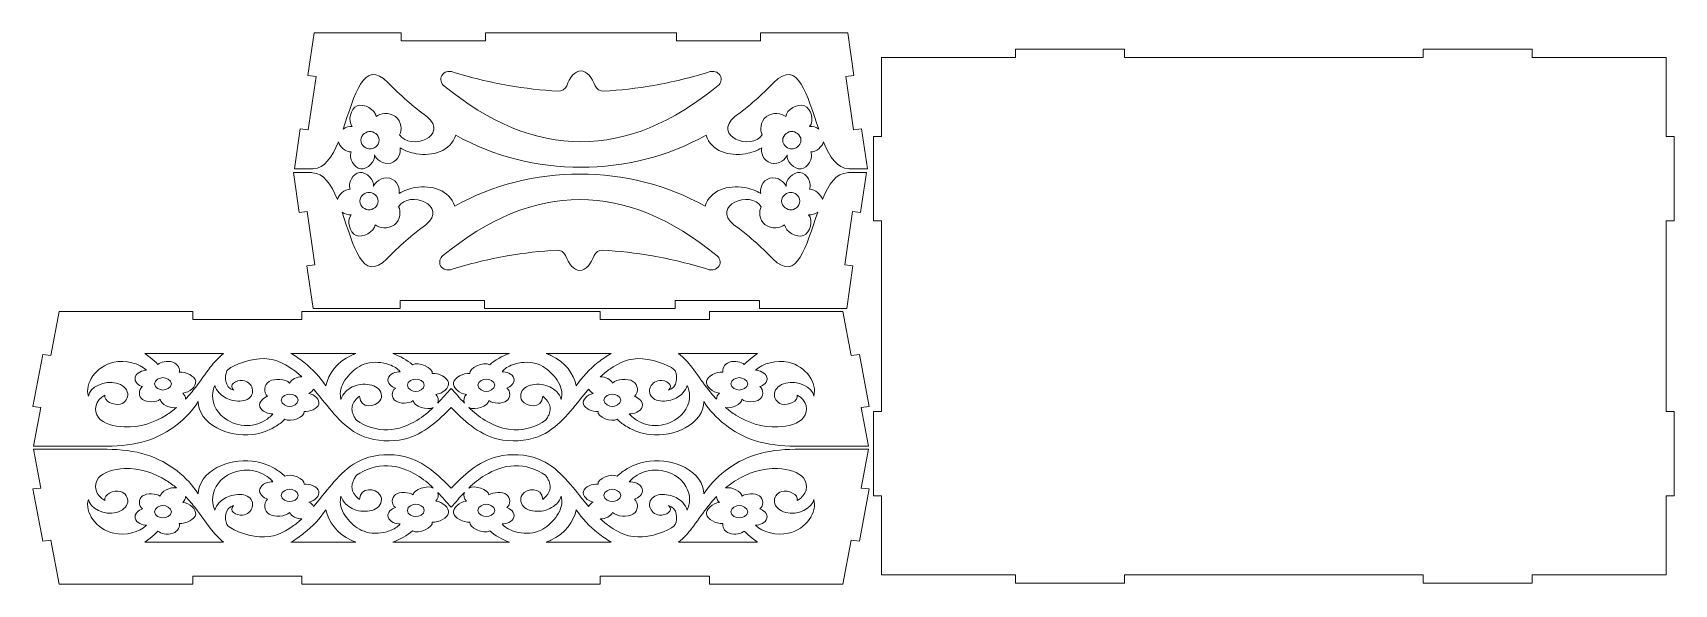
# Model space of a CAD drawing. Header units: millimetres. Extents: x 203 to 818, y 120 to 326.
import ezdxf

# ---------------------------------------------------------------- set-up
doc = ezdxf.new("R2010")
doc.units = ezdxf.units.MM

msp = doc.modelspace()

# ---------------------------------------------------------------- linework, layer by layer
at = {"color": 3, "linetype": 'Continuous', "lineweight": 15}
for p, q in [((244.95, 205.98), (274.45, 205.98)), ((299.73, 205.98), (324.05, 205.98)), ((337.88, 205.98), (381.61, 205.98)), ((395.45, 205.98), (419.77, 205.98)), ((445.05, 205.98), (474.55, 205.98)), ((244.95, 135.34), (274.45, 135.34)), ((299.73, 135.34), (324.05, 135.34)), ((337.88, 135.34), (381.61, 135.34)), ((395.45, 135.34), (419.77, 135.34)), ((445.05, 135.34), (474.55, 135.34))]:
    msp.add_line(p, q, dxfattribs=at)
at = {"color": 7, "linetype": 'Continuous', "lineweight": 15}
for points in [[(509.28, 275.25), (515.82, 275.25), (513.64, 290.23), (510.61, 289.83), (507.71, 309.8), (510.74, 310.2), (508.42, 326.16), (475.76, 326.16), (475.76, 323.14), (444.19, 323.14), (444.19, 326.16), (372.65, 326.16), (372.65, 323.14), (341.07, 323.14), (341.07, 326.16), (308.42, 326.16), (306.1, 310.2), (309.13, 309.8), (306.23, 289.83), (303.2, 290.23), (301.02, 275.25), (307.56, 275.25)], [(508.88, 273.77), (515.42, 273.77), (513.25, 258.79), (510.22, 259.2), (507.32, 239.22), (510.35, 238.82), (508.03, 222.86), (475.37, 222.86), (475.37, 225.89), (443.79, 225.89), (443.79, 222.86), (372.26, 222.86), (372.26, 225.89), (340.68, 225.89), (340.68, 222.86), (308.03, 222.86), (305.71, 238.82), (308.74, 239.22), (305.84, 259.2), (302.81, 258.79), (300.63, 273.77), (307.17, 273.77)], [(230.02, 171.22), (203.28, 171.22), (206.04, 185.78), (202.99, 186.09), (206.69, 205.63), (209.74, 205.31), (212.86, 221.76), (262.9, 221.76), (262.9, 218.76), (303.81, 218.76), (303.81, 221.76), (415.69, 221.76), (415.69, 218.76), (456.59, 218.76), (456.59, 221.76), (506.64, 221.76), (509.75, 205.31), (512.81, 205.63), (516.51, 186.09), (513.46, 185.78), (516.22, 171.22), (489.48, 171.22)], [(489.48, 170.1), (516.22, 170.1), (513.46, 155.54), (516.51, 155.23), (512.81, 135.7), (509.75, 136.01), (506.64, 119.56), (456.59, 119.56), (456.59, 122.56), (415.69, 122.56), (415.69, 119.56), (303.81, 119.56), (303.81, 122.56), (262.9, 122.56), (262.9, 119.56), (212.86, 119.56), (209.74, 136.01), (206.69, 135.7), (202.99, 155.23), (206.04, 155.54), (203.28, 170.1), (230.02, 170.1)]]:
    msp.add_lwpolyline(points, dxfattribs=at)
msp.add_lwpolyline([(571.3, 320.02), (571.3, 316.96), (521.1, 316.96), (521.1, 287.33), (518.11, 287.33), (518.11, 255.76), (521.1, 255.76), (521.1, 184.22), (518.11, 184.22), (518.11, 152.64), (521.1, 152.64), (521.1, 123.02), (571.3, 123.02), (571.3, 119.96), (612.21, 119.96), (612.21, 123.02), (724.08, 123.02), (724.08, 119.96), (764.99, 119.96), (764.99, 123.02), (815.2, 123.02), (815.2, 152.64), (818.19, 152.64), (818.19, 184.22), (815.2, 184.22), (815.2, 255.76), (818.19, 255.76), (818.19, 287.33), (815.2, 287.33), (815.2, 316.96), (764.99, 316.96), (764.99, 320.02), (724.08, 320.02), (724.08, 316.96), (612.21, 316.96), (612.21, 320.02)], close=True, dxfattribs=at)
at = {"color": 3, "linetype": 'Continuous', "lineweight": 15}
for points, degree in [([(336.08, 307.52), (326.94, 316.88), (323.57, 302.5), (319.29, 290.06)], 3), ([(497.55, 290.06), (493.27, 302.5), (489.9, 316.88), (480.76, 307.52)], 3), ([(350.68, 294.81), (345.56, 298.56), (340.66, 302.82), (336.08, 307.52)], 3), ([(356.94, 306.44), (374.1, 292.37), (408.42, 278.3), (442.74, 292.37), (459.9, 306.44)], 3), ([(403.08, 306.35), (402.68, 305.19), (401.19, 304.22), (399.91, 304.29)], 3), ([(416.93, 304.29), (415.65, 304.22), (414.16, 305.19), (413.75, 306.35)], 3), ([(480.76, 307.52), (476.18, 302.82), (471.28, 298.56), (466.16, 294.81)], 3), ([(319.29, 290.06), (320.22, 290.77), (321.5, 291.17), (322.69, 291.11)], 3), ([(340.48, 288), (344.3, 281.72), (359.44, 287.44), (350.68, 294.81)], 3), ([(466.16, 294.81), (457.39, 287.44), (472.54, 281.72), (476.36, 288)], 3), ([(494.15, 291.11), (495.34, 291.17), (496.62, 290.77), (497.55, 290.06)], 3), ([(340.09, 261.02), (343.91, 267.31), (359.05, 261.58), (350.28, 254.21)], 3), ([(465.77, 254.21), (457, 261.58), (472.15, 267.31), (475.97, 261.02)], 3), ([(335.69, 241.51), (326.54, 232.14), (323.17, 246.53), (318.9, 258.97)], 3), ([(318.9, 258.97), (319.82, 258.25), (321.11, 257.85), (322.3, 257.91)], 3), ([(356.55, 242.58), (373.71, 256.65), (408.03, 270.73), (442.35, 256.65), (459.51, 242.58)], 3), ([(497.16, 258.97), (492.88, 246.53), (489.51, 232.14), (480.37, 241.51)], 3), ([(493.76, 257.91), (494.95, 257.85), (496.23, 258.25), (497.16, 258.97)], 3), ([(350.28, 254.21), (345.17, 250.46), (340.27, 246.2), (335.69, 241.51)], 3), ([(480.37, 241.51), (475.79, 246.2), (470.89, 250.46), (465.77, 254.21)], 3), ([(402.69, 242.68), (402.28, 243.84), (400.79, 244.8), (399.52, 244.73)], 3), ([(416.53, 244.73), (415.26, 244.8), (413.77, 243.84), (413.36, 242.68)], 3), ([(345.26, 201.81), (343.3, 203.52), (340.74, 205.02), (337.88, 205.98)], 3), ([(352.67, 198.47), (353.28, 200.55), (347.5, 203.15), (345.26, 201.81)], 3), ([(374.24, 201.81), (371.99, 203.15), (366.22, 200.55), (366.83, 198.47)], 3), ([(381.61, 205.98), (378.76, 205.02), (376.2, 203.52), (374.24, 201.81)], 3), ([(278.24, 192.23), (274.78, 193.37), (274.83, 197.29), (275.73, 199.44)], 3), ([(303.81, 197.28), (301.95, 197.31), (299.83, 196.23), (299.23, 194.94)], 3), ([(420.27, 194.94), (419.66, 196.23), (417.55, 197.31), (415.69, 197.28)], 3), ([(443.77, 199.44), (444.67, 197.29), (444.72, 193.37), (441.26, 192.23)], 3), ([(260.21, 188.87), (260.26, 189.68), (259.88, 190.55), (259.19, 191.19)], 3), ([(359.75, 192.93), (358.08, 191.1), (356.48, 189.22), (354.76, 187.41)], 3), ([(364.74, 187.41), (363.02, 189.22), (361.42, 191.1), (359.75, 192.93)], 3), ([(460.31, 191.19), (459.62, 190.55), (459.24, 189.68), (459.29, 188.87)], 3), ([(250.75, 188.83), (250.89, 187.01), (254.48, 185.17), (256.85, 185.7)], 3), ([(324.32, 180.97), (320.43, 186.23), (325.4, 189.99)], 2), ([(345.55, 188.33), (345.7, 186.29), (350.87, 184.52), (353.1, 185.73)], 3), ([(354.76, 187.41), (355.24, 188.46), (354.92, 189.81), (353.99, 190.68)], 3), ([(365.51, 190.68), (364.58, 189.81), (364.26, 188.46), (364.74, 187.41)], 3), ([(366.4, 185.73), (368.63, 184.52), (373.8, 186.29), (373.95, 188.33)], 3), ([(394.1, 189.99), (399.06, 186.23), (395.18, 180.97)], 2), ([(462.65, 185.7), (465.02, 185.17), (468.61, 187.01), (468.75, 188.83)], 3), ([(324.32, 160.36), (320.43, 155.1), (325.4, 151.33)], 2), ([(394.1, 151.33), (399.06, 155.1), (395.18, 160.36)], 2), ([(250.75, 152.49), (250.89, 154.31), (254.48, 156.15), (256.85, 155.62)], 3), ([(345.55, 153), (345.7, 155.03), (350.87, 156.81), (353.1, 155.59)], 3), ([(354.76, 153.91), (355.24, 152.86), (354.92, 151.51), (353.99, 150.64)], 3), ([(359.75, 148.4), (358.08, 150.23), (356.48, 152.1), (354.76, 153.91)], 3), ([(364.74, 153.91), (363.02, 152.1), (361.42, 150.23), (359.75, 148.4)], 3), ([(365.51, 150.64), (364.58, 151.51), (364.26, 152.86), (364.74, 153.91)], 3), ([(366.4, 155.59), (368.63, 156.81), (373.8, 155.03), (373.95, 153)], 3), ([(462.65, 155.62), (465.02, 156.15), (468.61, 154.31), (468.75, 152.49)], 3), ([(260.21, 152.46), (260.26, 151.64), (259.88, 150.77), (259.19, 150.14)], 3), ([(278.24, 149.09), (274.78, 147.96), (274.83, 144.03), (275.73, 141.88)], 3), ([(443.77, 141.88), (444.67, 144.03), (444.72, 147.96), (441.26, 149.09)], 3), ([(460.31, 150.14), (459.62, 150.77), (459.24, 151.64), (459.29, 152.46)], 3), ([(303.81, 144.04), (301.95, 144.01), (299.83, 145.09), (299.23, 146.38)], 3), ([(352.67, 142.85), (353.28, 140.77), (347.5, 138.17), (345.26, 139.52)], 3), ([(374.24, 139.52), (371.99, 138.17), (366.22, 140.77), (366.83, 142.85)], 3), ([(420.27, 146.38), (419.66, 145.09), (417.55, 144.01), (415.69, 144.04)], 3), ([(345.26, 139.52), (343.3, 137.8), (340.74, 136.31), (337.88, 135.34)], 3), ([(381.61, 135.34), (378.76, 136.31), (376.2, 137.8), (374.24, 139.52)], 3)]:
    msp.add_open_spline(points, degree=degree, dxfattribs=at)
for points, knots in [([(359.97, 311.62), (358.99, 311.92), (357.09, 311.67), (355.4, 308.78), (356.16, 307.09), (356.94, 306.44)], [0, 0, 0, 0, 0.5, 0.5, 1, 1, 1, 1]), ([(399.91, 304.29), (393.68, 304.64), (380.37, 306.17), (367.05, 309.41), (359.97, 311.62)], [0.114359, 0.114359, 0.114359, 0.114359, 0.2631739, 0.4322821, 0.4322821, 0.4322821, 0.4322821]), ([(413.75, 306.35), (412.71, 309.3), (410.66, 311.94), (406.18, 311.94), (404.12, 309.3), (403.08, 306.35)], [0, 0, 0, 0, 0.5, 0.5, 1, 1, 1, 1]), ([(456.87, 311.62), (449.78, 309.41), (436.47, 306.17), (423.16, 304.64), (416.93, 304.29)], [0.5677179, 0.5677179, 0.5677179, 0.5677179, 0.7368261, 0.885641, 0.885641, 0.885641, 0.885641]), ([(459.9, 306.44), (460.68, 307.09), (461.44, 308.78), (459.75, 311.67), (457.85, 311.92), (456.87, 311.62)], [0, 0, 0, 0, 0.5, 0.5, 1, 1, 1, 1]), ([(322.69, 291.11), (320.9, 293.12), (322.05, 297.78), (327.11, 299.84), (331.41, 297.39), (331.67, 294.76)], [0, 0, 0, 0, 0.5, 0.5, 1, 1, 1, 1]), ([(331.67, 294.76), (333.14, 295.89), (336.5, 296.62), (341.32, 292.91), (341.31, 289.62), (340.48, 288)], [0, 0, 0, 0, 0.5, 0.5, 1, 1, 1, 1]), ([(476.36, 288), (475.53, 289.62), (475.52, 292.91), (480.34, 296.62), (483.7, 295.89), (485.17, 294.76)], [0, 0, 0, 0, 0.5, 0.5, 1, 1, 1, 1]), ([(485.17, 294.76), (485.43, 297.39), (489.72, 299.84), (494.79, 297.78), (495.94, 293.12), (494.15, 291.11)], [0, 0, 0, 0, 0.5, 0.5, 1, 1, 1, 1]), ([(329.37, 289.21), (328.23, 289.21), (325.95, 288.12), (325.95, 283.75), (328.23, 282.66), (330.51, 282.66), (332.79, 283.75), (332.79, 288.12), (330.51, 289.21), (329.37, 289.21)], [0, 0, 0, 0, 0.25, 0.25, 0.5, 0.5, 0.75, 0.75, 1, 1, 1, 1]), ([(487.47, 289.21), (486.33, 289.21), (484.05, 288.12), (484.05, 283.75), (486.33, 282.66), (488.61, 282.66), (490.89, 283.75), (490.89, 288.12), (488.61, 289.21), (487.47, 289.21)], [0, 0, 0, 0, 0.25, 0.25, 0.5, 0.5, 0.75, 0.75, 1, 1, 1, 1]), ([(328.98, 259.81), (327.84, 259.81), (325.55, 260.91), (325.55, 265.28), (327.84, 266.37), (330.12, 266.37), (332.4, 265.28), (332.4, 260.91), (330.12, 259.81), (328.98, 259.81)], [0, 0, 0, 0, 0.25, 0.25, 0.5, 0.5, 0.75, 0.75, 1, 1, 1, 1]), ([(487.08, 259.81), (485.94, 259.81), (483.66, 260.91), (483.66, 265.28), (485.94, 266.37), (488.22, 266.37), (490.5, 265.28), (490.5, 260.91), (488.22, 259.81), (487.08, 259.81)], [0, 0, 0, 0, 0.25, 0.25, 0.5, 0.5, 0.75, 0.75, 1, 1, 1, 1]), ([(331.28, 254.26), (332.75, 253.13), (336.1, 252.41), (340.93, 256.11), (340.92, 259.41), (340.09, 261.02)], [0, 0, 0, 0, 0.5, 0.5, 1, 1, 1, 1]), ([(475.97, 261.02), (475.14, 259.41), (475.13, 256.11), (479.95, 252.41), (483.31, 253.13), (484.77, 254.26)], [0, 0, 0, 0, 0.5, 0.5, 1, 1, 1, 1]), ([(322.3, 257.91), (320.51, 255.91), (321.65, 251.24), (326.72, 249.18), (331.02, 251.64), (331.28, 254.26)], [0, 0, 0, 0, 0.5, 0.5, 1, 1, 1, 1]), ([(484.77, 254.26), (485.03, 251.64), (489.33, 249.18), (494.4, 251.24), (495.55, 255.91), (493.76, 257.91)], [0, 0, 0, 0, 0.5, 0.5, 1, 1, 1, 1]), ([(359.58, 237.41), (358.6, 237.1), (356.69, 237.36), (355, 240.24), (355.76, 241.94), (356.55, 242.58)], [0, 0, 0, 0, 0.5, 0.5, 1, 1, 1, 1]), ([(399.52, 244.73), (393.29, 244.39), (379.98, 242.86), (366.66, 239.62), (359.58, 237.41)], [0.114359, 0.114359, 0.114359, 0.114359, 0.2631739, 0.4322821, 0.4322821, 0.4322821, 0.4322821]), ([(413.36, 242.68), (412.32, 239.72), (410.27, 237.09), (405.78, 237.09), (403.73, 239.72), (402.69, 242.68)], [0, 0, 0, 0, 0.5, 0.5, 1, 1, 1, 1]), ([(456.47, 237.41), (449.39, 239.62), (436.08, 242.86), (422.77, 244.39), (416.53, 244.73)], [0.5677179, 0.5677179, 0.5677179, 0.5677179, 0.7368261, 0.885641, 0.885641, 0.885641, 0.885641]), ([(459.51, 242.58), (460.29, 241.94), (461.05, 240.24), (459.36, 237.36), (457.46, 237.1), (456.47, 237.41)], [0, 0, 0, 0, 0.5, 0.5, 1, 1, 1, 1]), ([(223.8, 189.99), (222.38, 194.72), (229.29, 205.49), (243.04, 202.41), (245.59, 199.69)], [0, 0, 0, 0, 0.609554, 1, 1, 1, 1]), ([(249.89, 201.9), (248.96, 202.81), (247.37, 204.2), (245.63, 205.5), (244.95, 205.98)], [0.0928191, 0.0928191, 0.0928191, 0.0928191, 0.3886903, 0.5711571, 0.5711571, 0.5711571, 0.5711571]), ([(257.87, 198.98), (258.18, 200.04), (257.56, 201.94), (253.29, 203.5), (250.86, 202.73), (249.89, 201.9)], [0, 0, 0, 0, 0.5, 0.5, 1, 1, 1, 1]), ([(274.45, 205.98), (272.52, 204.49), (268.77, 200.12), (264.85, 194.28), (261.6, 190.33), (260.21, 188.87)], [0.4027105, 0.4027105, 0.4027105, 0.4027105, 0.468965, 0.5599913, 0.6174477, 0.6174477, 0.6174477, 0.6174477]), ([(275.73, 199.44), (276.33, 200.86), (288.97, 206.39), (298.53, 201.72), (302.71, 198.3), (303.81, 197.28)], [0.491018, 0.491018, 0.491018, 0.491018, 0.5775664, 0.6617157, 0.6950832, 0.6950832, 0.6950832, 0.6950832]), ([(312.8, 193.9), (310.66, 197.11), (306.64, 201.41), (301.49, 205.01), (299.73, 205.98)], [0.8325545, 0.8325545, 0.8325545, 0.8325545, 0.9478838, 1, 1, 1, 1]), ([(324.05, 205.98), (323.46, 205.78), (317.31, 203.37), (313.72, 198.29), (312.8, 193.9)], [0, 0, 0, 0, 0.0439153, 0.4678958, 0.4678958, 0.4678958, 0.4678958]), ([(406.7, 193.9), (405.78, 198.29), (402.18, 203.37), (396.04, 205.78), (395.45, 205.98)], [0, 0, 0, 0, 0.4239805, 0.4678958, 0.4678958, 0.4678958, 0.4678958]), ([(419.77, 205.98), (418.01, 205.01), (412.85, 201.41), (408.83, 197.11), (406.7, 193.9)], [0.8325545, 0.8325545, 0.8325545, 0.8325545, 0.8846707, 1, 1, 1, 1]), ([(415.69, 197.28), (416.79, 198.3), (420.97, 201.72), (430.53, 206.39), (443.17, 200.86), (443.77, 199.44)], [0.491018, 0.491018, 0.491018, 0.491018, 0.5243855, 0.6085348, 0.6950832, 0.6950832, 0.6950832, 0.6950832]), ([(459.29, 188.87), (457.9, 190.33), (454.64, 194.28), (450.73, 200.12), (446.98, 204.49), (445.05, 205.98)], [0.4027105, 0.4027105, 0.4027105, 0.4027105, 0.460167, 0.5511932, 0.6174477, 0.6174477, 0.6174477, 0.6174477]), ([(469.61, 201.9), (468.64, 202.73), (466.21, 203.5), (461.94, 201.94), (461.31, 200.04), (461.63, 198.98)], [0, 0, 0, 0, 0.5, 0.5, 1, 1, 1, 1]), ([(474.55, 205.98), (473.87, 205.5), (472.13, 204.2), (470.54, 202.81), (469.61, 201.9)], [0.0928191, 0.0928191, 0.0928191, 0.0928191, 0.2752859, 0.5711571, 0.5711571, 0.5711571, 0.5711571]), ([(473.91, 199.69), (476.45, 202.41), (490.2, 205.49), (497.12, 194.72), (495.7, 189.99)], [0, 0, 0, 0, 0.390446, 1, 1, 1, 1]), ([(245.59, 199.69), (244.17, 199.69), (241.78, 198.83), (240.92, 195.36), (242.74, 193.93), (244.07, 193.57)], [0, 0, 0, 0, 0.5, 0.5, 1, 1, 1, 1]), ([(251.75, 192.3), (250.69, 192.3), (248.58, 193.07), (248.58, 196.17), (250.69, 196.95), (252.8, 196.95), (254.91, 196.17), (254.91, 193.07), (252.8, 192.3), (251.75, 192.3)], [0, 0, 0, 0, 0.25, 0.25, 0.5, 0.5, 0.75, 0.75, 1, 1, 1, 1]), ([(259.19, 191.19), (261.75, 191.35), (264.35, 193.71), (263.71, 197.45), (260.4, 199.28), (257.87, 198.98)], [0, 0, 0, 0, 0.5, 0.5, 1, 1, 1, 1]), ([(318.47, 188.81), (318.24, 189.79), (318.01, 193.14), (321.06, 198.22), (327.63, 203.18), (336, 202.66), (339.71, 200.32), (340.63, 199.18)], [0.6071568, 0.6071568, 0.6071568, 0.6071568, 0.6494789, 0.7513232, 0.8387498, 0.9302205, 0.9863408, 0.9863408, 0.9863408, 0.9863408]), ([(340.63, 199.18), (339.21, 199.24), (336.68, 198.45), (335.66, 194.9), (337.53, 193.43), (338.86, 193.06)], [0, 0, 0, 0, 0.5, 0.5, 1, 1, 1, 1]), ([(353.99, 190.68), (356.54, 190.85), (359.14, 193.21), (358.51, 196.95), (355.2, 198.77), (352.67, 198.47)], [0, 0, 0, 0, 0.5, 0.5, 1, 1, 1, 1]), ([(366.83, 198.47), (364.3, 198.77), (360.99, 196.95), (360.36, 193.21), (362.95, 190.85), (365.51, 190.68)], [0, 0, 0, 0, 0.5, 0.5, 1, 1, 1, 1]), ([(378.87, 199.18), (379.79, 200.32), (383.5, 202.66), (391.87, 203.18), (398.44, 198.22), (401.48, 193.14), (401.26, 189.79), (401.03, 188.81)], [0.6071568, 0.6071568, 0.6071568, 0.6071568, 0.6632771, 0.7547478, 0.8421743, 0.9440187, 0.9863408, 0.9863408, 0.9863408, 0.9863408]), ([(380.64, 193.06), (381.96, 193.43), (383.84, 194.9), (382.82, 198.45), (380.29, 199.24), (378.87, 199.18)], [0, 0, 0, 0, 0.5, 0.5, 1, 1, 1, 1]), ([(461.63, 198.98), (459.09, 199.28), (455.78, 197.45), (455.15, 193.71), (457.75, 191.35), (460.31, 191.19)], [0, 0, 0, 0, 0.5, 0.5, 1, 1, 1, 1]), ([(467.75, 196.95), (468.8, 196.95), (470.92, 196.17), (470.92, 193.07), (468.8, 192.3), (466.69, 192.3), (464.58, 193.07), (464.58, 196.17), (466.69, 196.95), (467.75, 196.95)], [0, 0, 0, 0, 0.25, 0.25, 0.5, 0.5, 0.75, 0.75, 1, 1, 1, 1]), ([(475.43, 193.57), (476.75, 193.93), (478.58, 195.36), (477.72, 198.83), (475.32, 199.69), (473.91, 199.69)], [0, 0, 0, 0, 0.5, 0.5, 1, 1, 1, 1]), ([(230.02, 190.37), (229.36, 188.22), (236.26, 184.97), (239.94, 191.49), (232.83, 197.42), (224.18, 193.36), (223.8, 189.99)], [0, 0, 0, 0, 0.237967, 0.412738, 0.608213, 1, 1, 1, 1]), ([(244.07, 193.57), (242.52, 192.42), (242.56, 189.84), (245.73, 187.6), (249.24, 187.66), (250.75, 188.83)], [0, 0, 0, 0, 0.5, 0.5, 1, 1, 1, 1]), ([(292.96, 183.39), (292.54, 182.89), (290.38, 180.77), (284.32, 178.06), (273.47, 180.83), (269.53, 188.16), (270.68, 192.79), (271.23, 193.99)], [0.7486535, 0.7486535, 0.7486535, 0.7486535, 0.7637985, 0.8152055, 0.8705701, 0.957897, 0.9901523, 0.9901523, 0.9901523, 0.9901523]), ([(271.23, 193.99), (271.54, 192.99), (272.87, 190.69), (277.07, 188.08), (284.18, 187.92), (286.39, 192.92), (281.51, 197.46), (276.09, 194.3), (278.24, 192.23)], [0.036174, 0.036174, 0.036174, 0.036174, 0.1510543, 0.3140276, 0.4803441, 0.6455, 0.7961308, 1, 1, 1, 1]), ([(299.23, 194.94), (297.66, 196.43), (293.55, 196.77), (289.6, 194.36), (289.29, 191.33), (291, 189.93)], [0, 0, 0, 0, 0.5, 0.5, 1, 1, 1, 1]), ([(299.29, 186.16), (298.24, 186.16), (296.13, 186.94), (296.13, 190.04), (298.24, 190.81), (300.35, 190.81), (302.46, 190.04), (302.46, 186.94), (300.35, 186.16), (299.29, 186.16)], [0, 0, 0, 0, 0.25, 0.25, 0.5, 0.5, 0.75, 0.75, 1, 1, 1, 1]), ([(325.4, 189.99), (325.76, 184.98), (334.99, 186.46), (333.15, 193.94), (325.5, 195.03), (320.36, 192.43), (318.76, 189.86), (318.47, 188.81)], [0.0488979, 0.0488979, 0.0488979, 0.0488979, 0.3401051, 0.5228807, 0.6987788, 0.8813849, 1, 1, 1, 1]), ([(338.86, 193.06), (337.32, 191.91), (337.36, 189.33), (340.53, 187.09), (344.04, 187.15), (345.55, 188.33)], [0, 0, 0, 0, 0.5, 0.5, 1, 1, 1, 1]), ([(346.54, 191.79), (345.49, 191.79), (343.38, 192.57), (343.38, 195.67), (345.49, 196.44), (347.6, 196.44), (349.71, 195.67), (349.71, 192.57), (347.6, 191.79), (346.54, 191.79)], [0, 0, 0, 0, 0.25, 0.25, 0.5, 0.5, 0.75, 0.75, 1, 1, 1, 1]), ([(372.95, 196.44), (374.01, 196.44), (376.12, 195.67), (376.12, 192.57), (374.01, 191.79), (371.9, 191.79), (369.79, 192.57), (369.79, 195.67), (371.9, 196.44), (372.95, 196.44)], [0, 0, 0, 0, 0.25, 0.25, 0.5, 0.5, 0.75, 0.75, 1, 1, 1, 1]), ([(373.95, 188.33), (375.46, 187.15), (378.97, 187.09), (382.14, 189.33), (382.18, 191.91), (380.64, 193.06)], [0, 0, 0, 0, 0.5, 0.5, 1, 1, 1, 1]), ([(401.03, 188.81), (400.74, 189.86), (399.14, 192.43), (393.99, 195.03), (386.35, 193.94), (384.51, 186.46), (393.74, 184.98), (394.1, 189.99)], [0.0488979, 0.0488979, 0.0488979, 0.0488979, 0.167513, 0.3501191, 0.5260172, 0.7087928, 1, 1, 1, 1]), ([(420.2, 190.81), (421.26, 190.81), (423.37, 190.04), (423.37, 186.94), (421.26, 186.16), (419.15, 186.16), (417.04, 186.94), (417.04, 190.04), (419.15, 190.81), (420.2, 190.81)], [0, 0, 0, 0, 0.25, 0.25, 0.5, 0.5, 0.75, 0.75, 1, 1, 1, 1]), ([(428.5, 189.93), (430.21, 191.33), (429.9, 194.36), (425.95, 196.77), (421.84, 196.43), (420.27, 194.94)], [0, 0, 0, 0, 0.5, 0.5, 1, 1, 1, 1]), ([(448.27, 193.99), (448.81, 192.79), (449.97, 188.16), (446.03, 180.83), (435.18, 178.06), (429.12, 180.77), (426.96, 182.89), (426.54, 183.39)], [0.7486535, 0.7486535, 0.7486535, 0.7486535, 0.7809089, 0.8682358, 0.9236004, 0.9750074, 0.9901523, 0.9901523, 0.9901523, 0.9901523]), ([(441.26, 192.23), (443.41, 194.3), (437.99, 197.46), (433.11, 192.92), (435.32, 187.92), (442.42, 188.08), (446.63, 190.69), (447.96, 192.99), (448.27, 193.99)], [0.036174, 0.036174, 0.036174, 0.036174, 0.2400432, 0.390674, 0.5558299, 0.7221464, 0.8851197, 1, 1, 1, 1]), ([(468.75, 188.83), (470.26, 187.66), (473.77, 187.6), (476.94, 189.84), (476.98, 192.42), (475.43, 193.57)], [0, 0, 0, 0, 0.5, 0.5, 1, 1, 1, 1]), ([(495.7, 189.99), (495.32, 193.36), (486.66, 197.42), (479.56, 191.49), (483.24, 184.97), (490.14, 188.22), (489.48, 190.37)], [0, 0, 0, 0, 0.391787, 0.587262, 0.762033, 1, 1, 1, 1]), ([(256.85, 185.7), (255.66, 184.71), (250.35, 180.81), (239.75, 176.94), (224.74, 180.99), (226.46, 188.7), (230.02, 190.37)], [0, 0, 0, 0, 0.0426477, 0.1762563, 0.2610068, 0.3596759, 0.3596759, 0.3596759, 0.3596759]), ([(291, 189.93), (289.57, 189.54), (287.53, 187.95), (288.68, 184.12), (291.44, 183.3), (292.96, 183.39)], [0, 0, 0, 0, 0.5, 0.5, 1, 1, 1, 1]), ([(353.1, 185.73), (351.3, 184), (346.67, 180.18), (335.91, 175.89), (327.57, 178.7), (324.32, 180.97)], [0.1256088, 0.1256088, 0.1256088, 0.1256088, 0.2202767, 0.3465334, 0.481365, 0.481365, 0.481365, 0.481365]), ([(395.18, 180.97), (391.93, 178.7), (383.59, 175.89), (372.83, 180.18), (368.2, 184), (366.4, 185.73)], [0.1256088, 0.1256088, 0.1256088, 0.1256088, 0.2604404, 0.3866971, 0.481365, 0.481365, 0.481365, 0.481365]), ([(426.54, 183.39), (428.05, 183.3), (430.82, 184.12), (431.96, 187.95), (429.92, 189.54), (428.5, 189.93)], [0, 0, 0, 0, 0.5, 0.5, 1, 1, 1, 1]), ([(489.48, 190.37), (493.04, 188.7), (494.76, 180.99), (479.75, 176.94), (469.14, 180.81), (463.84, 184.71), (462.65, 185.7)], [0, 0, 0, 0, 0.098669, 0.1834196, 0.3170282, 0.3596759, 0.3596759, 0.3596759, 0.3596759]), ([(256.85, 155.62), (255.66, 156.62), (250.35, 160.51), (239.75, 164.39), (224.74, 160.34), (226.46, 152.63), (230.02, 150.96)], [0, 0, 0, 0, 0.0426477, 0.1762563, 0.2610068, 0.3596759, 0.3596759, 0.3596759, 0.3596759]), ([(292.96, 157.94), (292.54, 158.44), (290.38, 160.55), (284.32, 163.26), (273.47, 160.5), (269.53, 153.17), (270.68, 148.54), (271.23, 147.34)], [0.7486535, 0.7486535, 0.7486535, 0.7486535, 0.7637985, 0.8152055, 0.8705701, 0.957897, 0.9901523, 0.9901523, 0.9901523, 0.9901523]), ([(353.1, 155.59), (351.3, 157.33), (346.67, 161.15), (335.91, 165.44), (327.57, 162.63), (324.32, 160.36)], [0.1256088, 0.1256088, 0.1256088, 0.1256088, 0.2202767, 0.3465334, 0.481365, 0.481365, 0.481365, 0.481365]), ([(395.18, 160.36), (391.93, 162.63), (383.59, 165.44), (372.83, 161.15), (368.2, 157.33), (366.4, 155.59)], [0.1256088, 0.1256088, 0.1256088, 0.1256088, 0.2604404, 0.3866971, 0.481365, 0.481365, 0.481365, 0.481365]), ([(448.27, 147.34), (448.81, 148.54), (449.97, 153.17), (446.03, 160.5), (435.18, 163.26), (429.12, 160.55), (426.96, 158.44), (426.54, 157.94)], [0.7486535, 0.7486535, 0.7486535, 0.7486535, 0.7809089, 0.8682358, 0.9236004, 0.9750074, 0.9901523, 0.9901523, 0.9901523, 0.9901523]), ([(489.48, 150.96), (493.04, 152.63), (494.76, 160.34), (479.75, 164.39), (469.14, 160.51), (463.84, 156.62), (462.65, 155.62)], [0, 0, 0, 0, 0.098669, 0.1834196, 0.3170282, 0.3596759, 0.3596759, 0.3596759, 0.3596759]), ([(230.02, 150.96), (229.36, 153.1), (236.26, 156.35), (239.94, 149.83), (232.83, 143.91), (224.18, 147.97), (223.8, 151.33)], [0, 0, 0, 0, 0.237967, 0.412738, 0.608213, 1, 1, 1, 1]), ([(291, 151.4), (289.57, 151.79), (287.53, 153.38), (288.68, 157.21), (291.44, 158.02), (292.96, 157.94)], [0, 0, 0, 0, 0.5, 0.5, 1, 1, 1, 1]), ([(299.29, 155.16), (298.24, 155.16), (296.13, 154.39), (296.13, 151.29), (298.24, 150.51), (300.35, 150.51), (302.46, 151.29), (302.46, 154.39), (300.35, 155.16), (299.29, 155.16)], [0, 0, 0, 0, 0.25, 0.25, 0.5, 0.5, 0.75, 0.75, 1, 1, 1, 1]), ([(325.4, 151.33), (325.76, 156.34), (334.99, 154.87), (333.15, 147.39), (325.5, 146.29), (320.36, 148.9), (318.76, 151.46), (318.47, 152.51)], [0.0488979, 0.0488979, 0.0488979, 0.0488979, 0.3401051, 0.5228807, 0.6987788, 0.8813849, 1, 1, 1, 1]), ([(338.86, 148.26), (337.32, 149.41), (337.36, 151.99), (340.53, 154.23), (344.04, 154.17), (345.55, 153)], [0, 0, 0, 0, 0.5, 0.5, 1, 1, 1, 1]), ([(373.95, 153), (375.46, 154.17), (378.97, 154.23), (382.14, 151.99), (382.18, 149.41), (380.64, 148.26)], [0, 0, 0, 0, 0.5, 0.5, 1, 1, 1, 1]), ([(401.03, 152.51), (400.74, 151.46), (399.14, 148.9), (393.99, 146.29), (386.35, 147.39), (384.51, 154.87), (393.74, 156.34), (394.1, 151.33)], [0.0488979, 0.0488979, 0.0488979, 0.0488979, 0.167513, 0.3501191, 0.5260172, 0.7087928, 1, 1, 1, 1]), ([(420.2, 150.51), (421.26, 150.51), (423.37, 151.29), (423.37, 154.39), (421.26, 155.16), (419.15, 155.16), (417.04, 154.39), (417.04, 151.29), (419.15, 150.51), (420.2, 150.51)], [0, 0, 0, 0, 0.25, 0.25, 0.5, 0.5, 0.75, 0.75, 1, 1, 1, 1]), ([(426.54, 157.94), (428.05, 158.02), (430.82, 157.21), (431.96, 153.38), (429.92, 151.79), (428.5, 151.4)], [0, 0, 0, 0, 0.5, 0.5, 1, 1, 1, 1]), ([(495.7, 151.33), (495.32, 147.97), (486.66, 143.91), (479.56, 149.83), (483.24, 156.35), (490.14, 153.1), (489.48, 150.96)], [0, 0, 0, 0, 0.391787, 0.587262, 0.762033, 1, 1, 1, 1]), ([(223.8, 151.33), (222.38, 146.61), (229.29, 135.84), (243.04, 138.92), (245.59, 141.63)], [0, 0, 0, 0, 0.609554, 1, 1, 1, 1]), ([(245.59, 141.63), (244.17, 141.63), (241.78, 142.5), (240.92, 145.96), (242.74, 147.39), (244.07, 147.76)], [0, 0, 0, 0, 0.5, 0.5, 1, 1, 1, 1]), ([(244.07, 147.76), (242.52, 148.91), (242.56, 151.48), (245.73, 153.73), (249.24, 153.67), (250.75, 152.49)], [0, 0, 0, 0, 0.5, 0.5, 1, 1, 1, 1]), ([(251.75, 149.02), (250.69, 149.02), (248.58, 148.25), (248.58, 145.15), (250.69, 144.38), (252.8, 144.38), (254.91, 145.15), (254.91, 148.25), (252.8, 149.02), (251.75, 149.02)], [0, 0, 0, 0, 0.25, 0.25, 0.5, 0.5, 0.75, 0.75, 1, 1, 1, 1]), ([(259.19, 150.14), (261.75, 149.97), (264.35, 147.61), (263.71, 143.87), (260.4, 142.05), (257.87, 142.35)], [0, 0, 0, 0, 0.5, 0.5, 1, 1, 1, 1]), ([(274.45, 135.34), (272.52, 136.84), (268.77, 141.21), (264.85, 147.04), (261.6, 150.99), (260.21, 152.46)], [0.4027105, 0.4027105, 0.4027105, 0.4027105, 0.468965, 0.5599913, 0.6174477, 0.6174477, 0.6174477, 0.6174477]), ([(271.23, 147.34), (271.54, 148.33), (272.87, 150.63), (277.07, 153.24), (284.18, 153.41), (286.39, 148.4), (281.51, 143.87), (276.09, 147.03), (278.24, 149.09)], [0.036174, 0.036174, 0.036174, 0.036174, 0.1510543, 0.3140276, 0.4803441, 0.6455, 0.7961308, 1, 1, 1, 1]), ([(299.23, 146.38), (297.66, 144.89), (293.55, 144.56), (289.6, 146.96), (289.29, 149.99), (291, 151.4)], [0, 0, 0, 0, 0.5, 0.5, 1, 1, 1, 1]), ([(318.47, 152.51), (318.24, 151.54), (318.01, 148.18), (321.06, 143.1), (327.63, 138.14), (336, 138.67), (339.71, 141), (340.63, 142.14)], [0.6071568, 0.6071568, 0.6071568, 0.6071568, 0.6494789, 0.7513232, 0.8387498, 0.9302205, 0.9863408, 0.9863408, 0.9863408, 0.9863408]), ([(340.63, 142.14), (339.21, 142.08), (336.68, 142.88), (335.66, 146.42), (337.53, 147.9), (338.86, 148.26)], [0, 0, 0, 0, 0.5, 0.5, 1, 1, 1, 1]), ([(346.54, 149.53), (345.49, 149.53), (343.38, 148.76), (343.38, 145.66), (345.49, 144.88), (347.6, 144.88), (349.71, 145.66), (349.71, 148.76), (347.6, 149.53), (346.54, 149.53)], [0, 0, 0, 0, 0.25, 0.25, 0.5, 0.5, 0.75, 0.75, 1, 1, 1, 1]), ([(353.99, 150.64), (356.54, 150.48), (359.14, 148.12), (358.51, 144.38), (355.2, 142.55), (352.67, 142.85)], [0, 0, 0, 0, 0.5, 0.5, 1, 1, 1, 1]), ([(366.83, 142.85), (364.3, 142.55), (360.99, 144.38), (360.36, 148.12), (362.95, 150.48), (365.51, 150.64)], [0, 0, 0, 0, 0.5, 0.5, 1, 1, 1, 1]), ([(372.95, 144.88), (374.01, 144.88), (376.12, 145.66), (376.12, 148.76), (374.01, 149.53), (371.9, 149.53), (369.79, 148.76), (369.79, 145.66), (371.9, 144.88), (372.95, 144.88)], [0, 0, 0, 0, 0.25, 0.25, 0.5, 0.5, 0.75, 0.75, 1, 1, 1, 1]), ([(378.87, 142.14), (379.79, 141), (383.5, 138.67), (391.87, 138.14), (398.44, 143.1), (401.48, 148.18), (401.26, 151.54), (401.03, 152.51)], [0.6071568, 0.6071568, 0.6071568, 0.6071568, 0.6632771, 0.7547478, 0.8421743, 0.9440187, 0.9863408, 0.9863408, 0.9863408, 0.9863408]), ([(380.64, 148.26), (381.96, 147.9), (383.84, 146.42), (382.82, 142.88), (380.29, 142.08), (378.87, 142.14)], [0, 0, 0, 0, 0.5, 0.5, 1, 1, 1, 1]), ([(428.5, 151.4), (430.21, 149.99), (429.9, 146.96), (425.95, 144.56), (421.84, 144.89), (420.27, 146.38)], [0, 0, 0, 0, 0.5, 0.5, 1, 1, 1, 1]), ([(441.26, 149.09), (443.41, 147.03), (437.99, 143.87), (433.11, 148.4), (435.32, 153.41), (442.42, 153.24), (446.63, 150.63), (447.96, 148.33), (448.27, 147.34)], [0.036174, 0.036174, 0.036174, 0.036174, 0.2400432, 0.390674, 0.5558299, 0.7221464, 0.8851197, 1, 1, 1, 1]), ([(459.29, 152.46), (457.9, 150.99), (454.64, 147.04), (450.73, 141.21), (446.98, 136.84), (445.05, 135.34)], [0.4027105, 0.4027105, 0.4027105, 0.4027105, 0.460167, 0.5511932, 0.6174477, 0.6174477, 0.6174477, 0.6174477]), ([(461.63, 142.35), (459.09, 142.05), (455.78, 143.87), (455.15, 147.61), (457.75, 149.97), (460.31, 150.14)], [0, 0, 0, 0, 0.5, 0.5, 1, 1, 1, 1]), ([(467.75, 144.38), (468.8, 144.38), (470.92, 145.15), (470.92, 148.25), (468.8, 149.02), (466.69, 149.02), (464.58, 148.25), (464.58, 145.15), (466.69, 144.38), (467.75, 144.38)], [0, 0, 0, 0, 0.25, 0.25, 0.5, 0.5, 0.75, 0.75, 1, 1, 1, 1]), ([(468.75, 152.49), (470.26, 153.67), (473.77, 153.73), (476.94, 151.48), (476.98, 148.91), (475.43, 147.76)], [0, 0, 0, 0, 0.5, 0.5, 1, 1, 1, 1]), ([(473.91, 141.63), (476.45, 138.92), (490.2, 135.84), (497.12, 146.61), (495.7, 151.33)], [0, 0, 0, 0, 0.390446, 1, 1, 1, 1]), ([(475.43, 147.76), (476.75, 147.39), (478.58, 145.96), (477.72, 142.5), (475.32, 141.63), (473.91, 141.63)], [0, 0, 0, 0, 0.5, 0.5, 1, 1, 1, 1]), ([(257.87, 142.35), (258.18, 141.28), (257.56, 139.39), (253.29, 137.83), (250.86, 138.6), (249.89, 139.42)], [0, 0, 0, 0, 0.5, 0.5, 1, 1, 1, 1]), ([(275.73, 141.88), (276.33, 140.46), (288.97, 134.93), (298.53, 139.6), (302.71, 143.03), (303.81, 144.04)], [0.491018, 0.491018, 0.491018, 0.491018, 0.5775664, 0.6617157, 0.6950832, 0.6950832, 0.6950832, 0.6950832]), ([(312.8, 147.43), (310.66, 144.22), (306.64, 139.91), (301.49, 136.32), (299.73, 135.34)], [0.8325545, 0.8325545, 0.8325545, 0.8325545, 0.9478838, 1, 1, 1, 1]), ([(324.05, 135.34), (323.46, 135.55), (317.31, 137.96), (313.72, 143.03), (312.8, 147.43)], [0, 0, 0, 0, 0.0439153, 0.4678958, 0.4678958, 0.4678958, 0.4678958]), ([(406.7, 147.43), (405.78, 143.03), (402.18, 137.96), (396.04, 135.55), (395.45, 135.34)], [0, 0, 0, 0, 0.4239805, 0.4678958, 0.4678958, 0.4678958, 0.4678958]), ([(419.77, 135.34), (418.01, 136.32), (412.85, 139.91), (408.83, 144.22), (406.7, 147.43)], [0.8325545, 0.8325545, 0.8325545, 0.8325545, 0.8846707, 1, 1, 1, 1]), ([(415.69, 144.04), (416.79, 143.03), (420.97, 139.6), (430.53, 134.93), (443.17, 140.46), (443.77, 141.88)], [0.491018, 0.491018, 0.491018, 0.491018, 0.5243855, 0.6085348, 0.6950832, 0.6950832, 0.6950832, 0.6950832]), ([(469.61, 139.42), (468.64, 138.6), (466.21, 137.83), (461.94, 139.39), (461.31, 141.28), (461.63, 142.35)], [0, 0, 0, 0, 0.5, 0.5, 1, 1, 1, 1]), ([(249.89, 139.42), (248.96, 138.52), (247.37, 137.12), (245.63, 135.82), (244.95, 135.34)], [0.0928191, 0.0928191, 0.0928191, 0.0928191, 0.3886903, 0.5711571, 0.5711571, 0.5711571, 0.5711571]), ([(474.55, 135.34), (473.87, 135.82), (472.13, 137.12), (470.54, 138.52), (469.61, 139.42)], [0.0928191, 0.0928191, 0.0928191, 0.0928191, 0.2752859, 0.5711571, 0.5711571, 0.5711571, 0.5711571])]:
    msp.add_open_spline(points, degree=3, knots=knots, dxfattribs=at)
at = {"color": 7, "linetype": 'Continuous', "lineweight": 15}
for points, knots in [([(307.56, 275.25), (307.78, 275.25), (312.07, 275.25), (315.17, 279.45), (317.53, 285.29)], [0, 0, 0, 0, 0.0160521, 0.3210416, 0.3210416, 0.3210416, 0.3210416]), ([(331.07, 280.43), (331.6, 278.92), (334.11, 276.51), (340.23, 278.2), (341.02, 281.53), (340.63, 283.07)], [0, 0, 0, 0, 0.5, 0.5, 1, 1, 1, 1]), ([(340.63, 283.07), (342.41, 281.99), (350.42, 279.12), (359.59, 281.7), (361.5, 287.83)], [0, 0, 0, 0, 0.2365362, 0.8958513, 0.8958513, 0.8958513, 0.8958513]), ([(455.34, 287.83), (457.25, 281.7), (466.41, 279.12), (474.43, 281.99), (476.21, 283.07)], [0, 0, 0, 0, 0.6593151, 0.8958513, 0.8958513, 0.8958513, 0.8958513]), ([(476.21, 283.07), (475.82, 281.53), (476.6, 278.2), (482.73, 276.51), (485.24, 278.92), (485.77, 280.43)], [0, 0, 0, 0, 0.5, 0.5, 1, 1, 1, 1]), ([(499.31, 285.29), (501.66, 279.45), (504.77, 275.25), (509.06, 275.25), (509.28, 275.25)], [0, 0, 0, 0, 0.3049895, 0.3210416, 0.3210416, 0.3210416, 0.3210416]), ([(322.3, 281.51), (321.21, 279.33), (323.41, 275.46), (328.4, 274.85), (331.55, 278.07), (331.07, 280.43)], [0, 0, 0, 0, 0.5, 0.5, 1, 1, 1, 1]), ([(485.77, 280.43), (485.29, 278.07), (488.43, 274.85), (493.43, 275.46), (495.63, 279.33), (494.54, 281.51)], [0, 0, 0, 0, 0.5, 0.5, 1, 1, 1, 1]), ([(307.17, 273.77), (307.39, 273.77), (311.68, 273.77), (314.78, 269.57), (317.14, 263.73)], [0, 0, 0, 0, 0.0160521, 0.3210416, 0.3210416, 0.3210416, 0.3210416]), ([(321.91, 267.52), (320.82, 269.69), (323.02, 273.56), (328.01, 274.17), (331.16, 270.96), (330.68, 268.59)], [0, 0, 0, 0, 0.5, 0.5, 1, 1, 1, 1]), ([(330.68, 268.59), (331.2, 270.1), (333.72, 272.51), (339.84, 270.83), (340.63, 267.5), (340.24, 265.96)], [0, 0, 0, 0, 0.5, 0.5, 1, 1, 1, 1]), ([(475.82, 265.96), (475.42, 267.5), (476.21, 270.83), (482.34, 272.51), (484.85, 270.1), (485.37, 268.59)], [0, 0, 0, 0, 0.5, 0.5, 1, 1, 1, 1]), ([(485.37, 268.59), (484.9, 270.96), (488.04, 274.17), (493.03, 273.56), (495.23, 269.69), (494.15, 267.52)], [0, 0, 0, 0, 0.5, 0.5, 1, 1, 1, 1]), ([(498.92, 263.73), (501.27, 269.57), (504.38, 273.77), (508.67, 273.77), (508.88, 273.77)], [0, 0, 0, 0, 0.3049895, 0.3210416, 0.3210416, 0.3210416, 0.3210416]), ([(340.24, 265.96), (342.02, 267.04), (350.03, 269.91), (359.19, 267.32), (361.11, 261.19)], [0, 0, 0, 0, 0.2365362, 0.8958513, 0.8958513, 0.8958513, 0.8958513]), ([(454.95, 261.19), (456.86, 267.32), (466.02, 269.91), (474.03, 267.04), (475.82, 265.96)], [0, 0, 0, 0, 0.6593151, 0.8958513, 0.8958513, 0.8958513, 0.8958513]), ([(306.48, 190.99), (308.64, 190.69), (310.6, 188.55), (309.73, 185.38), (306.8, 183.97), (304.64, 184.31)], [0, 0, 0, 0, 0.5, 0.5, 1, 1, 1, 1]), ([(359.75, 185.79), (355.26, 181.3), (346.49, 172.31), (326.81, 173.36), (317.31, 181.26), (312.19, 187.83), (309.06, 191.68), (308.19, 192.69)], [0, 0, 0, 0, 0.1521223, 0.2463614, 0.3276567, 0.4122605, 0.4429816, 0.4429816, 0.4429816, 0.4429816]), ([(411.31, 192.69), (410.44, 191.68), (407.31, 187.83), (402.19, 181.26), (392.69, 173.36), (373.01, 172.31), (364.23, 181.3), (359.75, 185.79)], [0, 0, 0, 0, 0.0307211, 0.1153249, 0.1966202, 0.2908593, 0.4429816, 0.4429816, 0.4429816, 0.4429816]), ([(414.85, 184.31), (412.7, 183.97), (409.77, 185.38), (408.9, 188.55), (410.86, 190.69), (413.02, 190.99)], [0, 0, 0, 0, 0.5, 0.5, 1, 1, 1, 1]), ([(264.97, 187.96), (261.13, 181.81), (250.51, 172.9), (235.67, 171.22), (230.28, 171.22), (230.02, 171.22)], [0, 0, 0, 0, 0.64087, 0.982044, 1, 1, 1, 1]), ([(297.47, 181.35), (296.4, 180.29), (292.93, 177.64), (284.05, 174.48), (270.1, 177.14), (264.97, 184.09), (264.97, 187.96)], [0.0226532, 0.0226532, 0.0226532, 0.0226532, 0.1435118, 0.3496624, 0.6539582, 1, 1, 1, 1]), ([(454.53, 187.96), (454.53, 184.09), (449.4, 177.14), (435.45, 174.48), (426.57, 177.64), (423.1, 180.29), (422.03, 181.35)], [0.0226532, 0.0226532, 0.0226532, 0.0226532, 0.368695, 0.6729908, 0.8791414, 1, 1, 1, 1]), ([(489.48, 171.22), (489.21, 171.22), (483.82, 171.22), (468.99, 172.9), (458.37, 181.81), (454.53, 187.96)], [0, 0, 0, 0, 0.017956, 0.35913, 1, 1, 1, 1]), ([(264.97, 153.37), (261.13, 159.52), (250.51, 168.42), (235.67, 170.1), (230.28, 170.1), (230.02, 170.1)], [0, 0, 0, 0, 0.64087, 0.982044, 1, 1, 1, 1]), ([(297.47, 159.97), (296.4, 161.03), (292.93, 163.68), (284.05, 166.85), (270.1, 164.18), (264.97, 157.23), (264.97, 153.37)], [0.0226532, 0.0226532, 0.0226532, 0.0226532, 0.1435118, 0.3496624, 0.6539582, 1, 1, 1, 1]), ([(359.75, 155.54), (355.26, 160.03), (346.49, 169.01), (326.81, 167.96), (317.31, 160.06), (312.19, 153.49), (309.06, 149.64), (308.19, 148.63)], [0, 0, 0, 0, 0.1521223, 0.2463614, 0.3276567, 0.4122605, 0.4429816, 0.4429816, 0.4429816, 0.4429816]), ([(411.31, 148.63), (410.44, 149.64), (407.31, 153.49), (402.19, 160.06), (392.69, 167.96), (373.01, 169.01), (364.23, 160.03), (359.75, 155.54)], [0, 0, 0, 0, 0.0307211, 0.1153249, 0.1966202, 0.2908593, 0.4429816, 0.4429816, 0.4429816, 0.4429816]), ([(454.53, 153.37), (454.53, 157.23), (449.4, 164.18), (435.45, 166.85), (426.57, 163.68), (423.1, 161.03), (422.03, 159.97)], [0.0226532, 0.0226532, 0.0226532, 0.0226532, 0.368695, 0.6729908, 0.8791414, 1, 1, 1, 1]), ([(489.48, 170.1), (489.21, 170.1), (483.82, 170.1), (468.99, 168.42), (458.37, 159.52), (454.53, 153.37)], [0, 0, 0, 0, 0.017956, 0.35913, 1, 1, 1, 1]), ([(306.48, 150.33), (308.64, 150.64), (310.6, 152.77), (309.73, 155.94), (306.8, 157.36), (304.64, 157.02)], [0, 0, 0, 0, 0.5, 0.5, 1, 1, 1, 1]), ([(414.85, 157.02), (412.7, 157.36), (409.77, 155.94), (408.9, 152.77), (410.86, 150.64), (413.02, 150.33)], [0, 0, 0, 0, 0.5, 0.5, 1, 1, 1, 1])]:
    msp.add_open_spline(points, degree=3, knots=knots, dxfattribs=at)
for points in [[(317.53, 285.29), (317.97, 283.36), (320.23, 281.56), (322.3, 281.51)], [(361.5, 287.83), (389.99, 271.8), (426.85, 271.8), (455.34, 287.83)], [(494.54, 281.51), (496.6, 281.56), (498.87, 283.36), (499.31, 285.29)], [(361.11, 261.19), (389.6, 277.22), (426.46, 277.22), (454.95, 261.19)], [(317.14, 263.73), (317.58, 265.66), (319.84, 267.46), (321.91, 267.52)], [(494.15, 267.52), (496.21, 267.46), (498.48, 265.66), (498.92, 263.73)], [(308.19, 192.69), (307.88, 192.03), (307.26, 191.4), (306.48, 190.99)], [(413.02, 190.99), (412.24, 191.4), (411.62, 192.03), (411.31, 192.69)], [(304.64, 184.31), (305.21, 182.34), (299.46, 179.97), (297.47, 181.35)], [(422.03, 181.35), (420.04, 179.97), (414.29, 182.34), (414.85, 184.31)], [(304.64, 157.02), (305.21, 158.99), (299.46, 161.36), (297.47, 159.97)], [(422.03, 159.97), (420.04, 161.36), (414.29, 158.99), (414.85, 157.02)], [(308.19, 148.63), (307.88, 149.3), (307.26, 149.92), (306.48, 150.33)], [(413.02, 150.33), (412.24, 149.92), (411.62, 149.3), (411.31, 148.63)]]:
    msp.add_open_spline(points, degree=3, dxfattribs=at)

doc.saveas('drawing.dxf')
